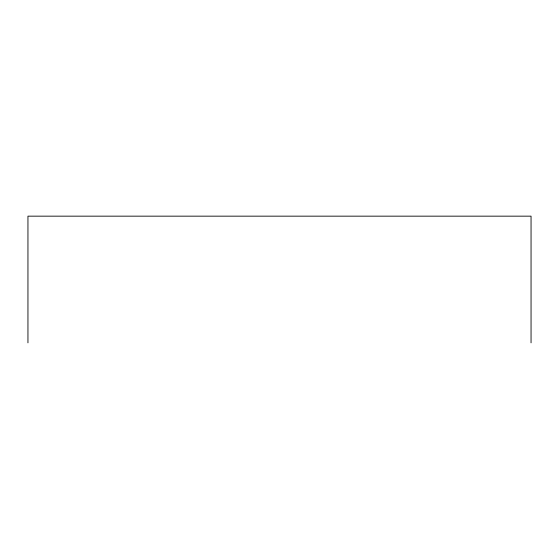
<?xml version="1.0" encoding="UTF-8"?>
<svg xmlns="http://www.w3.org/2000/svg" width="559" height="559" viewBox="0 0 559 559"><rect width="100%" height="100%" fill="white"/><g stroke="black" fill="none" stroke-linecap="round" stroke-linejoin="round"><path stroke-width="0.84" d="M531.05 342.842L531.05 216.158L27.95 216.158L27.95 342.842"/></g></svg>
